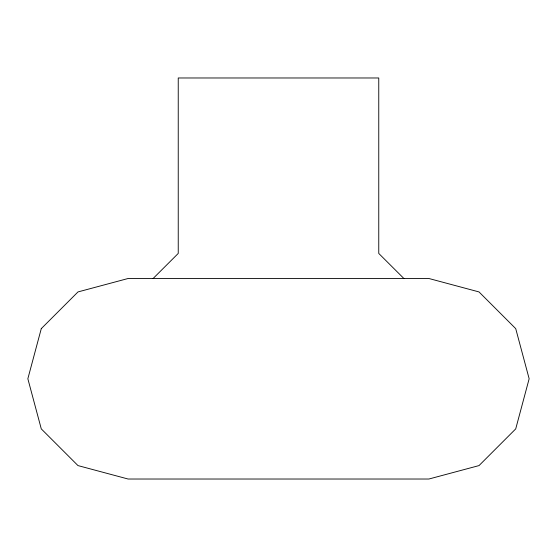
<?xml version="1.0" encoding="UTF-8"?>
<svg xmlns="http://www.w3.org/2000/svg" width="557" height="557" viewBox="0 0 557 557"><rect width="100%" height="100%" fill="white"/><g stroke="black" fill="none" stroke-linecap="round" stroke-linejoin="round"><path stroke-width="0.84" d="M153.119 278.5L178.24 253.435L178.24 77.98L378.76 77.98L378.76 253.435L403.881 278.5M41.281 328.63L27.85 378.76L41.281 428.89L77.98 465.589L128.11 479.02L428.89 479.02L479.02 465.589L515.719 428.89L529.15 378.76L515.719 328.63L479.02 291.931L428.89 278.5L128.11 278.5L77.98 291.931L41.281 328.63"/></g></svg>
